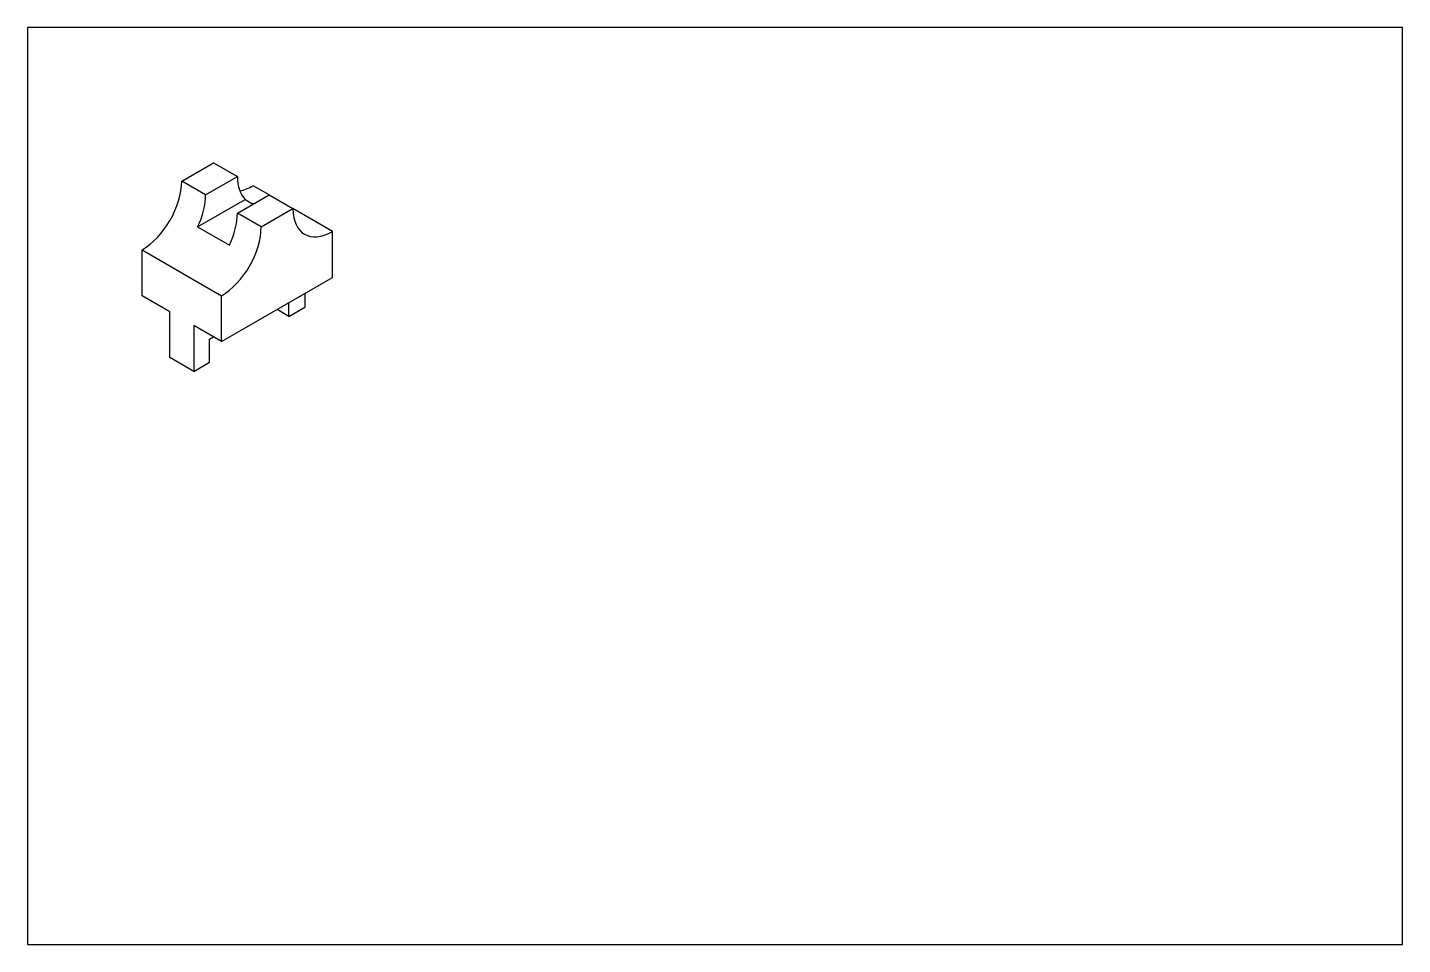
# Model space of a CAD drawing. Header units: millimetres. Extents: x 0 to 600, y 0 to 400.
import ezdxf

# ---------------------------------------------------------------- set-up
doc = ezdxf.new("R2010")
doc.units = ezdxf.units.MM
doc.layers.get('0').update_dxf_attribs({"true_color": 0xe7f0ff})

msp = doc.modelspace()

# ---------------------------------------------------------------- linework, layer by layer
for p, q in [((67.32, 333), (81.18, 341)), ((81.18, 341), (91.57, 335)), ((77.71, 327), (67.32, 333)), ((77.71, 327), (91.57, 335)), ((105.43, 327), (98.5, 331)), ((74.25, 313), (95.03, 325)), ((91.57, 319), (105.43, 327)), ((95.03, 325), (98.5, 323)), ((105.43, 327), (115.82, 321)), ((101.96, 313), (91.57, 319)), ((101.96, 313), (115.82, 321)), ((133.14, 311), (115.82, 321)), ((74.25, 313), (88.11, 305)), ((133.14, 291), (133.14, 311)), ((50, 283), (50, 303)), ((50, 303), (84.64, 283)), ((84.64, 263), (133.14, 291)), ((62.12, 276), (50, 283)), ((84.64, 263), (84.64, 283)), ((121.01, 284), (121.01, 278)), ((62.12, 256), (62.12, 276)), ((114.09, 274), (108.89, 277)), ((114.09, 274), (114.09, 280)), ((114.09, 274), (121.01, 278)), ((84.64, 263), (72.52, 270)), ((72.52, 270), (72.52, 250)), ((79.44, 264), (81.18, 265)), ((79.44, 254), (79.44, 264)), ((72.52, 250), (62.12, 256)), ((72.52, 250), (79.44, 254))]:
    msp.add_line(p, q)
msp.add_lwpolyline([(0, 0), (600, 0), (600, 400), (0, 400)], close=True)
for centre, start_param, end_param in [((50, 323), 0.785398, 2.356194), ((108.89, 345), 5.497787, 6.141288), ((98.5, 351), 6.721334, 7.068583), ((60.39, 317), 1.712693, 2.356194), ((74.25, 309), 1.712693, 2.356194), ((133.14, 331), 5.497787, 7.068583), ((84.64, 303), 0.785398, 2.356194)]:
    msp.add_ellipse(centre, major_axis=(-12.25, -21.21), ratio=0.57735, start_param=start_param, end_param=end_param)

doc.saveas('drawing.dxf')
